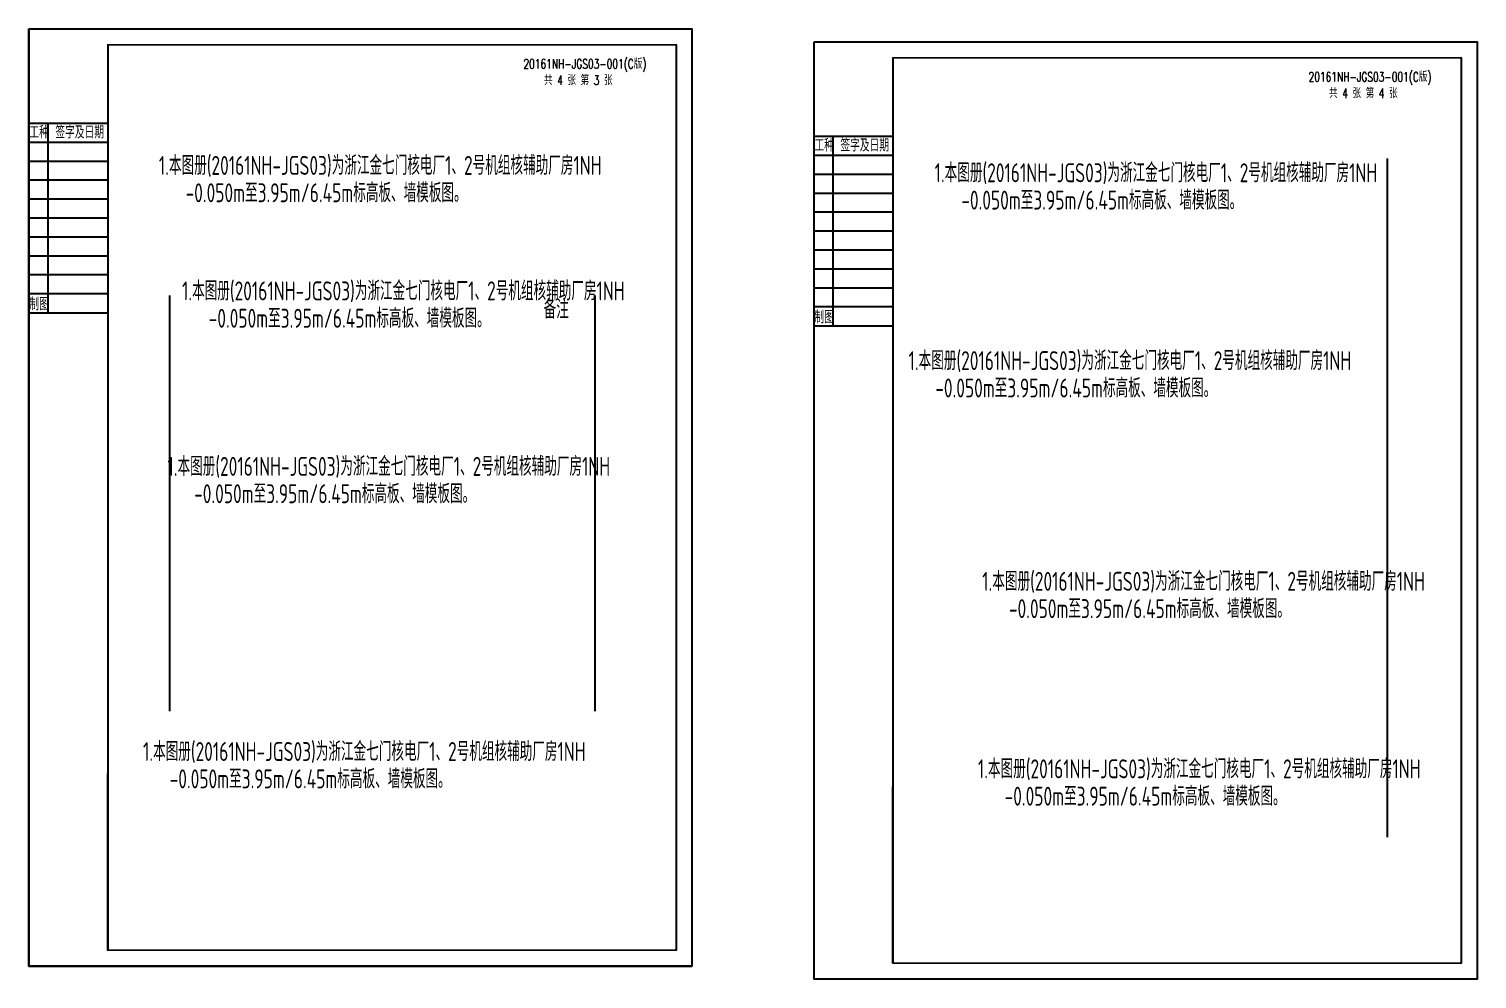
# Model space of a CAD drawing. Extents: x -383207 to 558143, y -95136 to 11777.
# Drawn here: x -358207 to -335274, y -63338 to -48281 of the extents above; entities that cross this region are included whole.
import ezdxf

# ---------------------------------------------------------------- set-up
doc = ezdxf.new("R2010")
doc.units = 0
doc.layers.get('0').update_dxf_attribs({"linetype": 'CONTINUOUS'})
for name, color, linetype in [('RED', 1, 'CONTINUOUS'), ('TEXT', 4, 'CONTINUOUS'), ('TK', 4, 'CONTINUOUS')]:
    doc.layers.add(name, color=color, linetype=linetype)
doc.styles.add('romans', font='romans.shx', dxfattribs={"width": 0.7, "bigfont": 'hz.shx'})
doc.styles.add('TSSD_Dimension', font='Tssdeng.shx', dxfattribs={"width": 0.7, "bigfont": 'tssdchn.shx'})

msp = doc.modelspace()

# ---------------------------------------------------------------- linework, layer by layer
at = {"ltscale": 5}
for p, q in [((-358207.1, -48281.2), (-358207.1, -63131.2)), ((-358207.1, -63131.2), (-347707.1, -63131.2))]:
    msp.add_line(p, q, dxfattribs=at)
at = {"ltscale": 10}
msp.add_line((-358207.1, -48281.2), (-347707.1, -48281.2), dxfattribs=at)
at = {"layer": 'RED', "ltscale": 10}
for p, q in [((-356957.1, -48531.2), (-356957.1, -62881.2)), ((-347957.1, -48531.2), (-347957.1, -62881.2)), ((-344523.9, -48737.6), (-344523.9, -63087.6)), ((-335523.9, -48737.6), (-335523.9, -63087.6)), ((-356957.1, -62881.2), (-356957.1, -60081.2)), ((-344523.9, -63087.6), (-344523.9, -60287.6))]:
    msp.add_line(p, q, dxfattribs=at)
at = {"layer": 'TEXT'}
for p, q in [((-336697.7, -50335.2), (-336697.7, -61090.7)), ((-355981, -52503.4), (-355981, -59089.8)), ((-349243.5, -52503.4), (-349243.5, -59089.8))]:
    msp.add_line(p, q, dxfattribs=at)
at = {"layer": 'TEXT', "const_width": 25}
for points in [[(-356957.1, -48531.2), (-356957.1, -62881.2), (-347957.1, -62881.2), (-347957.1, -48531.2), (-356957.1, -48531.2)], [(-344523.9, -48737.6), (-344523.9, -63087.6), (-335523.9, -63087.6), (-335523.9, -48737.6), (-344523.9, -48737.6)]]:
    msp.add_lwpolyline(points, dxfattribs=at)
at = {"layer": 'TK', "color": 4, "ltscale": 10}
for p, q in [((-356957.1, -49780.2), (-358207.1, -49780.2)), ((-357907.1, -49780.2), (-357907.1, -52780.2)), ((-344523.9, -49986.6), (-345773.9, -49986.6)), ((-345473.9, -49986.6), (-345473.9, -52986.6)), ((-356957.1, -50080.2), (-358207.1, -50080.2)), ((-356957.1, -50380.2), (-358207.1, -50380.2)), ((-344523.9, -50286.6), (-345773.9, -50286.6)), ((-356957.1, -50680.2), (-358207.1, -50680.2)), ((-344523.9, -50586.6), (-345773.9, -50586.6)), ((-344523.9, -50886.6), (-345773.9, -50886.6)), ((-356957.1, -50980.2), (-358207.1, -50980.2)), ((-356957.1, -51280.2), (-358207.1, -51280.2)), ((-344523.9, -51186.6), (-345773.9, -51186.6)), ((-356957.1, -51580.2), (-358207.1, -51580.2)), ((-344523.9, -51486.6), (-345773.9, -51486.6)), ((-344523.9, -51786.6), (-345773.9, -51786.6)), ((-356957.1, -51880.2), (-358207.1, -51880.2)), ((-356957.1, -52180.2), (-358207.1, -52180.2)), ((-344523.9, -52086.6), (-345773.9, -52086.6)), ((-356957.1, -52480.2), (-358207.1, -52480.2)), ((-344523.9, -52386.6), (-345773.9, -52386.6)), ((-344523.9, -52686.6), (-345773.9, -52686.6)), ((-358207.1, -52780.2), (-356957.1, -52780.2)), ((-345773.9, -52986.6), (-344523.9, -52986.6))]:
    msp.add_line(p, q, dxfattribs=at)
at = {"layer": 'TK'}
for points in [[(-358207.1, -48281.2), (-347707.1, -48281.2), (-347707.1, -63131.2), (-358207.1, -63131.2)], [(-345773.9, -48487.6), (-335273.9, -48487.6), (-335273.9, -63337.6), (-345773.9, -63337.6)]]:
    msp.add_lwpolyline(points, close=True, dxfattribs=at)

# ---------------------------------------------------------------- texts
at = {"color": 1, "style": 'romans', "width": 0.7}
for s, p in [('20161NH-JGS03-001(C版)', (-350375.7, -48909.3)), ('共 4 张 第 3 张 ', (-350050.6, -49169.4))]:
    msp.add_text(s, height=150, dxfattribs=at).set_placement(p)
at = {"style": 'romans', "width": 0.7}
for s, p in [('20161NH-JGS03-001(C版)', (-337942.5, -49115.7)), ('共 4 张 第 4 张 ', (-337617.4, -49375.8))]:
    msp.add_text(s, height=150, dxfattribs=at).set_placement(p)
at = {"layer": 'TEXT', "color": 1, "style": 'TSSD_Dimension', "width": 0.7}
for s, p in [('1.本图册(20161NH-JGS03)为浙江金七门核电厂1、2号机组核辅助厂房1NH', (-356149.3, -50594)), ('1.本图册(20161NH-JGS03)为浙江金七门核电厂1、2号机组核辅助厂房1NH', (-343864.3, -50710.4)), (' -0.050m至3.95m/6.45m标高板、墙模板图。', (-355854.3, -51027.3)), (' -0.050m至3.95m/6.45m标高板、墙模板图。', (-343569.3, -51143.8)), ('1.本图册(20161NH-JGS03)为浙江金七门核电厂1、2号机组核辅助厂房1NH', (-355783.3, -52582.6)), (' -0.050m至3.95m/6.45m标高板、墙模板图。', (-355488.3, -53016)), ('1.本图册(20161NH-JGS03)为浙江金七门核电厂1、2号机组核辅助厂房1NH', (-344276.4, -53687.6)), (' -0.050m至3.95m/6.45m标高板、墙模板图。', (-343981.4, -54121)), ('1.本图册(20161NH-JGS03)为浙江金七门核电厂1、2号机组核辅助厂房1NH', (-356013.3, -55363.2)), (' -0.050m至3.95m/6.45m标高板、墙模板图。', (-355718.4, -55796.6)), ('1.本图册(20161NH-JGS03)为浙江金七门核电厂1、2号机组核辅助厂房1NH', (-343109.7, -57184.9)), (' -0.050m至3.95m/6.45m标高板、墙模板图。', (-342814.7, -57618.3)), ('1.本图册(20161NH-JGS03)为浙江金七门核电厂1、2号机组核辅助厂房1NH', (-356401.3, -59882.1)), ('1.本图册(20161NH-JGS03)为浙江金七门核电厂1、2号机组核辅助厂房1NH', (-343178.3, -60156.4)), (' -0.050m至3.95m/6.45m标高板、墙模板图。', (-356106.4, -60315.5)), (' -0.050m至3.95m/6.45m标高板、墙模板图。', (-342883.3, -60589.8))]:
    msp.add_text(s, height=300, dxfattribs=at).set_placement(p)
at = {"layer": 'TEXT', "style": 'TSSD_Dimension', "width": 0.7}
msp.add_text('备注', height=300, dxfattribs=at).set_placement((-350056.8, -52873.1))
at = {"layer": 'TK', "color": 4, "ltscale": 10, "style": 'TSSD_Dimension', "width": 0.7}
for s, p in [('工种', (-358200.5, -50017.7)), ('签字及日期', (-357789.2, -50017.7)), ('工种', (-345767.3, -50224.1)), ('签字及日期', (-345356, -50224.1)), ('制图', (-358200.5, -52740.3)), ('制图', (-345767.3, -52946.7))]:
    msp.add_text(s, height=200, dxfattribs=at).set_placement(p)

doc.saveas('drawing.dxf')
